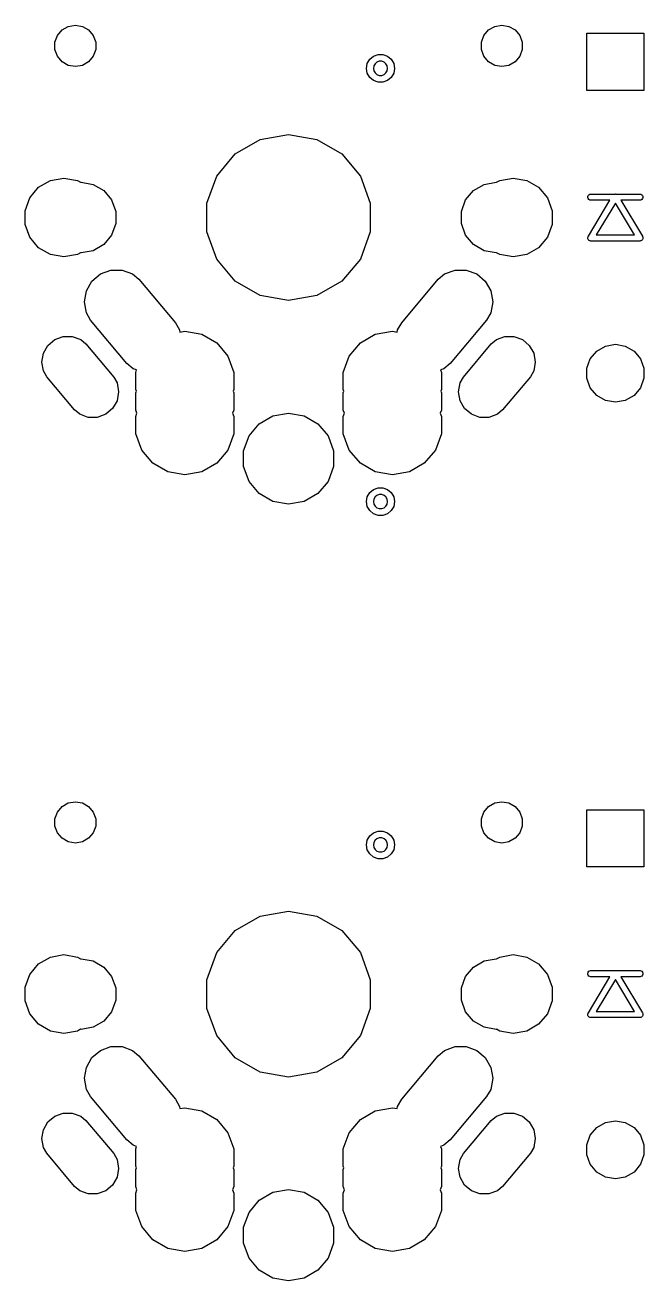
# Model space of a CAD drawing. Extents: x 61 to 195, y -144 to -65.
# Drawn here: x 120.55 to 135.7, y -96.02 to -65.29 of the extents above; entities that cross this region are included whole.
import ezdxf

# ---------------------------------------------------------------- set-up
doc = ezdxf.new("R2010")
doc.units = 0
doc.header["$MEASUREMENT"] = 0
doc.layers.add('BLACK', color=7, linetype='CONTINUOUS')

msp = doc.modelspace()

# ---------------------------------------------------------------- linework, layer by layer
at = {"layer": 'BLACK', "linetype": 'CONTINUOUS'}
for p, q in [((121.34, -65.5461), (121.454, -65.4111)), ((121.454, -65.4111), (121.606, -65.3229)), ((121.606, -65.3229), (121.78, -65.2923)), ((121.78, -65.2923), (121.954, -65.3229)), ((121.954, -65.3229), (122.106, -65.4111)), ((122.106, -65.4111), (122.22, -65.5461)), ((131.78, -65.5461), (131.894, -65.4111)), ((131.894, -65.4111), (132.046, -65.3229)), ((132.046, -65.3229), (132.22, -65.2923)), ((132.22, -65.2923), (132.394, -65.3229)), ((132.394, -65.3229), (132.546, -65.4111)), ((132.546, -65.4111), (132.66, -65.5461)), ((121.28, -65.7118), (121.34, -65.5461)), ((121.28, -65.8882), (121.28, -65.7118)), ((122.22, -65.5461), (122.28, -65.7118)), ((122.28, -65.7118), (122.28, -65.8882)), ((131.72, -65.7118), (131.78, -65.5461)), ((131.72, -65.8882), (131.72, -65.7118)), ((132.66, -65.5461), (132.72, -65.7118)), ((132.72, -65.7118), (132.72, -65.8882)), ((134.302, -66.8885), (134.302, -65.4915)), ((134.302, -65.4915), (135.698, -65.4915)), ((135.698, -65.4915), (135.698, -66.8885)), ((121.34, -66.0539), (121.28, -65.8882)), ((121.454, -66.1889), (121.34, -66.0539)), ((122.22, -66.0539), (122.106, -66.1889)), ((122.28, -65.8882), (122.22, -66.0539)), ((128.986, -66.1282), (129.077, -66.0512)), ((129.077, -66.0512), (129.19, -66.0102)), ((129.19, -66.0102), (129.31, -66.0102)), ((129.31, -66.0102), (129.422, -66.0512)), ((129.422, -66.0512), (129.514, -66.1282)), ((131.78, -66.0539), (131.72, -65.8882)), ((131.894, -66.1889), (131.78, -66.0539)), ((132.66, -66.0539), (132.546, -66.1889)), ((132.72, -65.8882), (132.66, -66.0539)), ((121.606, -66.2771), (121.454, -66.1889)), ((121.78, -66.3077), (121.606, -66.2771)), ((121.954, -66.2771), (121.78, -66.3077)), ((122.106, -66.1889), (121.954, -66.2771)), ((128.905, -66.35), (128.926, -66.232)), ((128.926, -66.468), (128.905, -66.35)), ((128.926, -66.232), (128.986, -66.1282)), ((129.086, -66.2901), (129.075, -66.35)), ((129.075, -66.35), (129.086, -66.4099)), ((129.116, -66.2375), (129.086, -66.2901)), ((129.162, -66.1984), (129.116, -66.2375)), ((129.22, -66.1777), (129.162, -66.1984)), ((129.28, -66.1777), (129.22, -66.1777)), ((129.338, -66.1984), (129.28, -66.1777)), ((129.384, -66.2375), (129.338, -66.1984)), ((129.414, -66.2901), (129.384, -66.2375)), ((129.425, -66.35), (129.414, -66.2901)), ((129.414, -66.4099), (129.425, -66.35)), ((129.514, -66.1282), (129.574, -66.232)), ((129.574, -66.232), (129.595, -66.35)), ((129.595, -66.35), (129.574, -66.468)), ((132.046, -66.2771), (131.894, -66.1889)), ((132.22, -66.3077), (132.046, -66.2771)), ((132.394, -66.2771), (132.22, -66.3077)), ((132.546, -66.1889), (132.394, -66.2771)), ((128.986, -66.5718), (128.926, -66.468)), ((129.077, -66.6488), (128.986, -66.5718)), ((129.19, -66.6898), (129.077, -66.6488)), ((129.086, -66.4099), (129.116, -66.4625)), ((129.116, -66.4625), (129.162, -66.5016)), ((129.162, -66.5016), (129.22, -66.5223)), ((129.22, -66.5223), (129.28, -66.5223)), ((129.28, -66.5223), (129.338, -66.5016)), ((129.422, -66.6488), (129.31, -66.6898)), ((129.338, -66.5016), (129.384, -66.4625)), ((129.384, -66.4625), (129.414, -66.4099)), ((129.514, -66.5718), (129.422, -66.6488)), ((129.574, -66.468), (129.514, -66.5718)), ((129.31, -66.6898), (129.19, -66.6898)), ((135.698, -66.8885), (134.302, -66.8885)), ((125.695, -68.4443), (126.305, -68.0916)), ((126.305, -68.0916), (127, -67.9691)), ((127, -67.9691), (127.695, -68.0916)), ((127.695, -68.0916), (128.305, -68.4443)), ((125.241, -68.9846), (125.695, -68.4443)), ((128.305, -68.4443), (128.759, -68.9846)), ((120.88, -69.261), (121.17, -69.0935)), ((121.17, -69.0935), (121.5, -69.0353)), ((121.5, -69.0353), (121.83, -69.0935)), ((121.83, -69.0935), (121.909, -69.1389)), ((125, -69.6473), (125.241, -68.9846)), ((128.759, -68.9846), (129, -69.6473)), ((132.091, -69.1389), (132.17, -69.0935)), ((132.17, -69.0935), (132.5, -69.0353)), ((132.5, -69.0353), (132.83, -69.0935)), ((132.83, -69.0935), (133.12, -69.261)), ((120.665, -69.5177), (120.88, -69.261)), ((121.909, -69.1389), (121.92, -69.1369)), ((121.92, -69.1369), (122.215, -69.1889)), ((122.215, -69.1889), (122.475, -69.3388)), ((122.475, -69.3388), (122.667, -69.5684)), ((131.333, -69.5684), (131.525, -69.3388)), ((131.525, -69.3388), (131.785, -69.1889)), ((131.785, -69.1889), (132.08, -69.1369)), ((132.08, -69.1369), (132.091, -69.1389)), ((133.12, -69.261), (133.335, -69.5177)), ((134.351, -69.4417), (134.374, -69.4284)), ((134.374, -69.4284), (134.393, -69.425)), ((134.393, -69.425), (134.993, -69.425)), ((134.993, -69.425), (134.999, -69.4239)), ((134.999, -69.4239), (135, -69.4241)), ((135, -69.4241), (135.001, -69.4239)), ((135.001, -69.4239), (135.007, -69.425)), ((135.007, -69.425), (135.607, -69.425)), ((135.607, -69.425), (135.626, -69.4284)), ((135.626, -69.4284), (135.649, -69.4417)), ((120.55, -69.8325), (120.665, -69.5177)), ((122.667, -69.5684), (122.77, -69.8501)), ((125, -70.3527), (125, -69.6473)), ((129, -69.6473), (129, -70.3527)), ((131.23, -69.8501), (131.333, -69.5684)), ((133.335, -69.5177), (133.45, -69.8325)), ((134.325, -69.4868), (134.334, -69.4619)), ((134.325, -69.5132), (134.325, -69.4868)), ((134.334, -69.5381), (134.325, -69.5132)), ((134.334, -69.4619), (134.351, -69.4417)), ((134.351, -69.5583), (134.334, -69.5381)), ((134.339, -70.4563), (134.868, -69.575)), ((134.374, -69.5716), (134.351, -69.5583)), ((134.393, -69.575), (134.374, -69.5716)), ((134.868, -69.575), (134.393, -69.575)), ((135, -69.6458), (134.532, -70.425)), ((135.468, -70.425), (135, -69.6458)), ((135.607, -69.575), (135.132, -69.575)), ((135.132, -69.575), (135.661, -70.4563)), ((135.626, -69.5716), (135.607, -69.575)), ((135.649, -69.5583), (135.626, -69.5716)), ((135.649, -69.4417), (135.666, -69.4619)), ((135.666, -69.5381), (135.649, -69.5583)), ((135.666, -69.4619), (135.675, -69.4868)), ((135.675, -69.5132), (135.666, -69.5381)), ((135.675, -69.4868), (135.675, -69.5132)), ((120.55, -70.1675), (120.55, -69.8325)), ((122.77, -69.8501), (122.77, -70.1499)), ((131.23, -70.1499), (131.23, -69.8501)), ((133.45, -69.8325), (133.45, -70.1675)), ((120.665, -70.4823), (120.55, -70.1675)), ((122.77, -70.1499), (122.667, -70.4316)), ((125.241, -71.0154), (125, -70.3527)), ((129, -70.3527), (128.759, -71.0154)), ((131.333, -70.4316), (131.23, -70.1499)), ((133.45, -70.1675), (133.335, -70.4823)), ((120.88, -70.739), (120.665, -70.4823)), ((122.475, -70.6612), (122.215, -70.8111)), ((122.667, -70.4316), (122.475, -70.6612)), ((131.525, -70.6612), (131.333, -70.4316)), ((131.785, -70.8111), (131.525, -70.6612)), ((133.335, -70.4823), (133.12, -70.739)), ((134.325, -70.4855), (134.33, -70.4738)), ((134.325, -70.4862), (134.325, -70.4855)), ((134.325, -70.4868), (134.325, -70.4862)), ((134.325, -70.4994), (134.325, -70.4868)), ((134.325, -70.512), (134.325, -70.4994)), ((134.325, -70.5126), (134.325, -70.512)), ((134.325, -70.5132), (134.325, -70.5126)), ((134.329, -70.5251), (134.325, -70.5132)), ((134.333, -70.537), (134.329, -70.5251)), ((134.33, -70.4738), (134.334, -70.4619)), ((134.334, -70.5375), (134.333, -70.537)), ((134.334, -70.4619), (134.339, -70.4563)), ((134.334, -70.5381), (134.334, -70.5375)), ((134.342, -70.5477), (134.334, -70.5381)), ((134.35, -70.5575), (134.342, -70.5477)), ((134.351, -70.5578), (134.35, -70.5575)), ((134.351, -70.5583), (134.351, -70.5578)), ((134.362, -70.5647), (134.351, -70.5583)), ((134.373, -70.5711), (134.362, -70.5647)), ((134.373, -70.5712), (134.373, -70.5711)), ((134.374, -70.5716), (134.373, -70.5712)), ((134.386, -70.5738), (134.374, -70.5716)), ((134.399, -70.5761), (134.386, -70.5738)), ((134.406, -70.575), (134.399, -70.5761)), ((135.594, -70.575), (134.406, -70.575)), ((134.532, -70.425), (135.468, -70.425)), ((135.601, -70.5761), (135.594, -70.575)), ((135.614, -70.5738), (135.601, -70.5761)), ((135.626, -70.5716), (135.614, -70.5738)), ((135.627, -70.5712), (135.626, -70.5716)), ((135.638, -70.5647), (135.627, -70.5711)), ((135.627, -70.5711), (135.627, -70.5712)), ((135.649, -70.5583), (135.638, -70.5647)), ((135.65, -70.5575), (135.649, -70.5578)), ((135.649, -70.5578), (135.649, -70.5583)), ((135.658, -70.5478), (135.65, -70.5575)), ((135.666, -70.5381), (135.658, -70.5478)), ((135.661, -70.4563), (135.666, -70.4619)), ((135.666, -70.4619), (135.67, -70.4738)), ((135.667, -70.537), (135.666, -70.5375)), ((135.666, -70.5375), (135.666, -70.5381)), ((135.671, -70.5251), (135.667, -70.537)), ((135.67, -70.4738), (135.675, -70.4855)), ((135.675, -70.5132), (135.671, -70.5251)), ((135.675, -70.4855), (135.675, -70.4862)), ((135.675, -70.4862), (135.675, -70.4868)), ((135.675, -70.4868), (135.675, -70.4994)), ((135.675, -70.4994), (135.675, -70.512)), ((135.675, -70.512), (135.675, -70.5126)), ((135.675, -70.5126), (135.675, -70.5132)), ((121.17, -70.9065), (120.88, -70.739)), ((121.5, -70.9647), (121.17, -70.9065)), ((121.83, -70.9065), (121.5, -70.9647)), ((121.909, -70.8611), (121.83, -70.9065)), ((121.92, -70.8631), (121.909, -70.8611)), ((122.215, -70.8111), (121.92, -70.8631)), ((132.08, -70.8631), (131.785, -70.8111)), ((132.091, -70.8611), (132.08, -70.8631)), ((132.17, -70.9065), (132.091, -70.8611)), ((132.5, -70.9647), (132.17, -70.9065)), ((132.83, -70.9065), (132.5, -70.9647)), ((133.12, -70.739), (132.83, -70.9065)), ((125.695, -71.5557), (125.241, -71.0154)), ((128.759, -71.0154), (128.305, -71.5557)), ((122.049, -71.7921), (122.185, -71.5554)), ((122.185, -71.5554), (122.395, -71.3797)), ((122.395, -71.3797), (122.652, -71.2862)), ((122.652, -71.2862), (122.925, -71.2862)), ((122.925, -71.2862), (123.182, -71.3797)), ((123.182, -71.3797), (123.338, -71.5111)), ((123.338, -71.5111), (124.229, -72.5726)), ((126.305, -71.9084), (125.695, -71.5557)), ((128.305, -71.5557), (127.695, -71.9084)), ((129.771, -72.5726), (130.662, -71.5111)), ((130.662, -71.5111), (130.818, -71.3797)), ((130.818, -71.3797), (131.075, -71.2862)), ((131.075, -71.2862), (131.348, -71.2862)), ((131.348, -71.2862), (131.605, -71.3797)), ((131.605, -71.3797), (131.815, -71.5554)), ((131.815, -71.5554), (131.951, -71.7921)), ((122.001, -72.0612), (122.049, -71.7921)), ((131.951, -71.7921), (131.999, -72.0612)), ((122.049, -72.3304), (122.001, -72.0612)), ((127, -72.0309), (126.305, -71.9084)), ((127.695, -71.9084), (127, -72.0309)), ((131.999, -72.0612), (131.951, -72.3304)), ((122.151, -72.5074), (122.049, -72.3304)), ((123.042, -73.5689), (122.151, -72.5074)), ((131.849, -72.5074), (130.958, -73.5689)), ((131.951, -72.3304), (131.849, -72.5074)), ((124.229, -72.5726), (124.331, -72.7496)), ((124.331, -72.7496), (124.341, -72.8025)), ((124.341, -72.8025), (124.46, -72.7815)), ((124.46, -72.7815), (124.877, -72.855)), ((129.123, -72.855), (129.54, -72.7815)), ((129.54, -72.7815), (129.659, -72.8025)), ((129.659, -72.8025), (129.669, -72.7496)), ((129.669, -72.7496), (129.771, -72.5726)), ((121.109, -73.1282), (121.277, -72.9865)), ((121.277, -72.9865), (121.484, -72.9111)), ((121.484, -72.9111), (121.705, -72.9111)), ((121.705, -72.9111), (121.912, -72.9865)), ((121.912, -72.9865), (122.038, -73.0925)), ((122.038, -73.0925), (122.719, -73.904)), ((124.877, -72.855), (125.243, -73.0666)), ((125.243, -73.0666), (125.515, -73.3907)), ((128.485, -73.3907), (128.757, -73.0666)), ((128.757, -73.0666), (129.123, -72.855)), ((131.281, -73.904), (131.962, -73.0925)), ((131.962, -73.0925), (132.088, -72.9865)), ((132.088, -72.9865), (132.295, -72.9111)), ((132.295, -72.9111), (132.516, -72.9111)), ((132.516, -72.9111), (132.723, -72.9865)), ((132.723, -72.9865), (132.891, -73.1282)), ((134.757, -73.1435), (135, -73.1007)), ((135, -73.1007), (135.243, -73.1435)), ((120.96, -73.5361), (120.998, -73.3191)), ((120.998, -73.3191), (121.109, -73.1282)), ((125.515, -73.3907), (125.66, -73.7884)), ((128.34, -73.7884), (128.485, -73.3907)), ((132.891, -73.1282), (133.002, -73.3191)), ((133.002, -73.3191), (133.04, -73.5361)), ((134.386, -73.4554), (134.544, -73.2667)), ((134.544, -73.2667), (134.757, -73.1435)), ((135.243, -73.1435), (135.456, -73.2667)), ((135.456, -73.2667), (135.614, -73.4554)), ((120.998, -73.7532), (120.96, -73.5361)), ((123.198, -73.7003), (123.042, -73.5689)), ((123.281, -73.7304), (123.198, -73.7003)), ((123.26, -73.7884), (123.281, -73.7304)), ((130.802, -73.7003), (130.719, -73.7304)), ((130.719, -73.7304), (130.74, -73.7884)), ((130.958, -73.5689), (130.802, -73.7003)), ((133.04, -73.5361), (133.002, -73.7532)), ((134.302, -73.6868), (134.386, -73.4554)), ((134.302, -73.9332), (134.302, -73.6868)), ((135.614, -73.4554), (135.698, -73.6868)), ((135.698, -73.6868), (135.698, -73.9332)), ((121.081, -73.896), (120.998, -73.7532)), ((121.762, -74.7075), (121.081, -73.896)), ((122.719, -73.904), (122.802, -74.0468)), ((123.26, -74.2116), (123.26, -73.7884)), ((125.66, -73.7884), (125.66, -74.2116)), ((128.34, -74.2116), (128.34, -73.7884)), ((130.74, -73.7884), (130.74, -74.2116)), ((131.198, -74.0468), (131.281, -73.904)), ((132.919, -73.896), (132.238, -74.7075)), ((133.002, -73.7532), (132.919, -73.896)), ((134.386, -74.1646), (134.302, -73.9332)), ((135.698, -73.9332), (135.614, -74.1646)), ((122.802, -74.0468), (122.84, -74.2639)), ((122.84, -74.2639), (122.802, -74.4809)), ((123.274, -74.25), (123.26, -74.2116)), ((123.26, -74.2884), (123.274, -74.25)), ((123.26, -74.7116), (123.26, -74.2884)), ((125.66, -74.2116), (125.646, -74.25)), ((125.646, -74.25), (125.66, -74.2884)), ((125.66, -74.2884), (125.66, -74.7116)), ((128.354, -74.25), (128.34, -74.2116)), ((128.34, -74.2884), (128.354, -74.25)), ((128.34, -74.7116), (128.34, -74.2884)), ((130.74, -74.2116), (130.726, -74.25)), ((130.726, -74.25), (130.74, -74.2884)), ((130.74, -74.2884), (130.74, -74.7116)), ((131.16, -74.2639), (131.198, -74.0468)), ((131.198, -74.4809), (131.16, -74.2639)), ((134.544, -74.3533), (134.386, -74.1646)), ((134.757, -74.4765), (134.544, -74.3533)), ((135.456, -74.3533), (135.243, -74.4765)), ((135.614, -74.1646), (135.456, -74.3533)), ((122.802, -74.4809), (122.691, -74.6718)), ((131.309, -74.6718), (131.198, -74.4809)), ((135, -74.5193), (134.757, -74.4765)), ((135.243, -74.4765), (135, -74.5193)), ((121.888, -74.8135), (121.762, -74.7075)), ((122.095, -74.8889), (121.888, -74.8135)), ((122.316, -74.8889), (122.095, -74.8889)), ((122.523, -74.8135), (122.316, -74.8889)), ((122.691, -74.6718), (122.523, -74.8135)), ((123.289, -74.79), (123.26, -74.7116)), ((123.26, -74.8684), (123.289, -74.79)), ((123.26, -75.2916), (123.26, -74.8684)), ((125.66, -74.7116), (125.631, -74.79)), ((125.631, -74.79), (125.66, -74.8684)), ((125.66, -74.8684), (125.66, -75.2916)), ((126.282, -75.0444), (126.618, -74.8504)), ((126.618, -74.8504), (127, -74.783)), ((127, -74.783), (127.382, -74.8504)), ((127.382, -74.8504), (127.718, -75.0444)), ((128.369, -74.79), (128.34, -74.7116)), ((128.34, -74.8684), (128.369, -74.79)), ((128.34, -75.2916), (128.34, -74.8684)), ((130.74, -74.7116), (130.711, -74.79)), ((130.711, -74.79), (130.74, -74.8684)), ((130.74, -74.8684), (130.74, -75.2916)), ((131.477, -74.8135), (131.309, -74.6718)), ((131.684, -74.8889), (131.477, -74.8135)), ((131.905, -74.8889), (131.684, -74.8889)), ((132.112, -74.8135), (131.905, -74.8889)), ((132.238, -74.7075), (132.112, -74.8135)), ((126.033, -75.3415), (126.282, -75.0444)), ((127.718, -75.0444), (127.967, -75.3415)), ((123.405, -75.6893), (123.26, -75.2916)), ((125.66, -75.2916), (125.515, -75.6893)), ((125.9, -75.706), (126.033, -75.3415)), ((127.967, -75.3415), (128.1, -75.706)), ((128.485, -75.6893), (128.34, -75.2916)), ((130.74, -75.2916), (130.595, -75.6893)), ((123.677, -76.0134), (123.405, -75.6893)), ((125.515, -75.6893), (125.243, -76.0134)), ((125.9, -76.094), (125.9, -75.706)), ((128.1, -75.706), (128.1, -76.094)), ((128.757, -76.0134), (128.485, -75.6893)), ((130.595, -75.6893), (130.323, -76.0134)), ((124.043, -76.225), (123.677, -76.0134)), ((125.243, -76.0134), (124.877, -76.225)), ((126.033, -76.4585), (125.9, -76.094)), ((128.1, -76.094), (127.967, -76.4585)), ((129.123, -76.225), (128.757, -76.0134)), ((130.323, -76.0134), (129.957, -76.225)), ((124.46, -76.2985), (124.043, -76.225)), ((124.877, -76.225), (124.46, -76.2985)), ((126.282, -76.7556), (126.033, -76.4585)), ((127.967, -76.4585), (127.718, -76.7556)), ((129.54, -76.2985), (129.123, -76.225)), ((129.957, -76.225), (129.54, -76.2985)), ((126.618, -76.9496), (126.282, -76.7556)), ((127.718, -76.7556), (127.382, -76.9496)), ((128.926, -76.832), (128.986, -76.7282)), ((128.986, -76.7282), (129.077, -76.6512)), ((129.077, -76.6512), (129.19, -76.6102)), ((129.162, -76.7984), (129.116, -76.8375)), ((129.22, -76.7777), (129.162, -76.7984)), ((129.19, -76.6102), (129.31, -76.6102)), ((129.28, -76.7777), (129.22, -76.7777)), ((129.338, -76.7984), (129.28, -76.7777)), ((129.31, -76.6102), (129.422, -76.6512)), ((129.384, -76.8375), (129.338, -76.7984)), ((129.422, -76.6512), (129.514, -76.7282)), ((129.514, -76.7282), (129.574, -76.832)), ((127, -77.017), (126.618, -76.9496)), ((127.382, -76.9496), (127, -77.017)), ((128.905, -76.95), (128.926, -76.832)), ((128.926, -77.068), (128.905, -76.95)), ((128.986, -77.1718), (128.926, -77.068)), ((129.086, -76.8901), (129.075, -76.95)), ((129.075, -76.95), (129.086, -77.0099)), ((129.116, -76.8375), (129.086, -76.8901)), ((129.086, -77.0099), (129.116, -77.0625)), ((129.116, -77.0625), (129.162, -77.1016)), ((129.162, -77.1016), (129.22, -77.1223)), ((129.28, -77.1223), (129.338, -77.1016)), ((129.338, -77.1016), (129.384, -77.0625)), ((129.414, -76.8901), (129.384, -76.8375)), ((129.384, -77.0625), (129.414, -77.0099)), ((129.425, -76.95), (129.414, -76.8901)), ((129.414, -77.0099), (129.425, -76.95)), ((129.574, -77.068), (129.514, -77.1718)), ((129.574, -76.832), (129.595, -76.95)), ((129.595, -76.95), (129.574, -77.068)), ((129.077, -77.2488), (128.986, -77.1718)), ((129.19, -77.2898), (129.077, -77.2488)), ((129.31, -77.2898), (129.19, -77.2898)), ((129.22, -77.1223), (129.28, -77.1223)), ((129.422, -77.2488), (129.31, -77.2898)), ((129.514, -77.1718), (129.422, -77.2488)), ((121.34, -84.5461), (121.454, -84.4111)), ((121.454, -84.4111), (121.606, -84.3229)), ((121.606, -84.3229), (121.78, -84.2923)), ((121.78, -84.2923), (121.954, -84.3229)), ((121.954, -84.3229), (122.106, -84.4111)), ((122.106, -84.4111), (122.22, -84.5461)), ((131.78, -84.5461), (131.894, -84.4111)), ((131.894, -84.4111), (132.046, -84.3229)), ((132.046, -84.3229), (132.22, -84.2923)), ((132.22, -84.2923), (132.394, -84.3229)), ((132.394, -84.3229), (132.546, -84.4111)), ((132.546, -84.4111), (132.66, -84.5461)), ((134.302, -85.8885), (134.302, -84.4915)), ((134.302, -84.4915), (135.698, -84.4915)), ((135.698, -84.4915), (135.698, -85.8885)), ((121.28, -84.7118), (121.34, -84.5461)), ((121.28, -84.8882), (121.28, -84.7118)), ((122.22, -84.5461), (122.28, -84.7118)), ((122.28, -84.7118), (122.28, -84.8882)), ((131.72, -84.7118), (131.78, -84.5461)), ((131.72, -84.8882), (131.72, -84.7118)), ((132.66, -84.5461), (132.72, -84.7118)), ((132.72, -84.7118), (132.72, -84.8882)), ((121.34, -85.0539), (121.28, -84.8882)), ((121.454, -85.1889), (121.34, -85.0539)), ((122.22, -85.0539), (122.106, -85.1889)), ((122.28, -84.8882), (122.22, -85.0539)), ((128.986, -85.1282), (129.077, -85.0512)), ((129.077, -85.0512), (129.19, -85.0102)), ((129.19, -85.0102), (129.31, -85.0102)), ((129.31, -85.0102), (129.422, -85.0512)), ((129.422, -85.0512), (129.514, -85.1282)), ((131.78, -85.0539), (131.72, -84.8882)), ((131.894, -85.1889), (131.78, -85.0539)), ((132.66, -85.0539), (132.546, -85.1889)), ((132.72, -84.8882), (132.66, -85.0539)), ((121.606, -85.2771), (121.454, -85.1889)), ((121.78, -85.3077), (121.606, -85.2771)), ((121.954, -85.2771), (121.78, -85.3077)), ((122.106, -85.1889), (121.954, -85.2771)), ((128.905, -85.35), (128.926, -85.232)), ((128.926, -85.468), (128.905, -85.35)), ((128.926, -85.232), (128.986, -85.1282)), ((129.086, -85.2901), (129.075, -85.35)), ((129.075, -85.35), (129.086, -85.4099)), ((129.116, -85.2375), (129.086, -85.2901)), ((129.086, -85.4099), (129.116, -85.4625)), ((129.162, -85.1984), (129.116, -85.2375)), ((129.22, -85.1777), (129.162, -85.1984)), ((129.28, -85.1777), (129.22, -85.1777)), ((129.338, -85.1984), (129.28, -85.1777)), ((129.384, -85.2375), (129.338, -85.1984)), ((129.414, -85.2901), (129.384, -85.2375)), ((129.384, -85.4625), (129.414, -85.4099)), ((129.425, -85.35), (129.414, -85.2901)), ((129.414, -85.4099), (129.425, -85.35)), ((129.514, -85.1282), (129.574, -85.232)), ((129.574, -85.232), (129.595, -85.35)), ((129.595, -85.35), (129.574, -85.468)), ((132.046, -85.2771), (131.894, -85.1889)), ((132.22, -85.3077), (132.046, -85.2771)), ((132.394, -85.2771), (132.22, -85.3077)), ((132.546, -85.1889), (132.394, -85.2771)), ((128.986, -85.5718), (128.926, -85.468)), ((129.077, -85.6488), (128.986, -85.5718)), ((129.19, -85.6898), (129.077, -85.6488)), ((129.116, -85.4625), (129.162, -85.5016)), ((129.162, -85.5016), (129.22, -85.5223)), ((129.31, -85.6898), (129.19, -85.6898)), ((129.22, -85.5223), (129.28, -85.5223)), ((129.28, -85.5223), (129.338, -85.5016)), ((129.422, -85.6488), (129.31, -85.6898)), ((129.338, -85.5016), (129.384, -85.4625)), ((129.514, -85.5718), (129.422, -85.6488)), ((129.574, -85.468), (129.514, -85.5718)), ((135.698, -85.8885), (134.302, -85.8885)), ((125.695, -87.4443), (126.305, -87.0916)), ((126.305, -87.0916), (127, -86.9691)), ((127, -86.9691), (127.695, -87.0916)), ((127.695, -87.0916), (128.305, -87.4443)), ((125.241, -87.9846), (125.695, -87.4443)), ((128.305, -87.4443), (128.759, -87.9846)), ((120.88, -88.261), (121.17, -88.0935)), ((121.17, -88.0935), (121.5, -88.0353)), ((121.5, -88.0353), (121.83, -88.0935)), ((121.83, -88.0935), (121.909, -88.1389)), ((121.909, -88.1389), (121.92, -88.1369)), ((121.92, -88.1369), (122.215, -88.1889)), ((125, -88.6473), (125.241, -87.9846)), ((128.759, -87.9846), (129, -88.6473)), ((131.785, -88.1889), (132.08, -88.1369)), ((132.08, -88.1369), (132.091, -88.1389)), ((132.091, -88.1389), (132.17, -88.0935)), ((132.17, -88.0935), (132.5, -88.0353)), ((132.5, -88.0353), (132.83, -88.0935)), ((132.83, -88.0935), (133.12, -88.261)), ((120.665, -88.5177), (120.88, -88.261)), ((122.215, -88.1889), (122.475, -88.3388)), ((122.475, -88.3388), (122.667, -88.5684)), ((131.333, -88.5684), (131.525, -88.3388)), ((131.525, -88.3388), (131.785, -88.1889)), ((133.12, -88.261), (133.335, -88.5177)), ((134.325, -88.4868), (134.334, -88.4619)), ((134.325, -88.5132), (134.325, -88.4868)), ((134.334, -88.4619), (134.351, -88.4417)), ((134.351, -88.4417), (134.374, -88.4284)), ((134.374, -88.4284), (134.393, -88.425)), ((134.393, -88.425), (134.993, -88.425)), ((134.993, -88.425), (134.999, -88.4239)), ((134.999, -88.4239), (135, -88.4241)), ((135, -88.4241), (135.001, -88.4239)), ((135.001, -88.4239), (135.007, -88.425)), ((135.007, -88.425), (135.607, -88.425)), ((135.607, -88.425), (135.626, -88.4284)), ((135.626, -88.4284), (135.649, -88.4417)), ((135.649, -88.4417), (135.666, -88.4619)), ((135.666, -88.4619), (135.675, -88.4868)), ((135.675, -88.4868), (135.675, -88.5132)), ((120.55, -88.8325), (120.665, -88.5177)), ((122.667, -88.5684), (122.77, -88.8501)), ((125, -89.3527), (125, -88.6473)), ((129, -88.6473), (129, -89.3527)), ((131.23, -88.8501), (131.333, -88.5684)), ((133.335, -88.5177), (133.45, -88.8325)), ((134.334, -88.5381), (134.325, -88.5132)), ((134.351, -88.5583), (134.334, -88.5381)), ((134.339, -89.4563), (134.868, -88.575)), ((134.374, -88.5716), (134.351, -88.5583)), ((134.393, -88.575), (134.374, -88.5716)), ((134.868, -88.575), (134.393, -88.575)), ((135, -88.6458), (134.532, -89.425)), ((135.468, -89.425), (135, -88.6458)), ((135.607, -88.575), (135.132, -88.575)), ((135.132, -88.575), (135.661, -89.4563)), ((135.626, -88.5716), (135.607, -88.575)), ((135.649, -88.5583), (135.626, -88.5716)), ((135.666, -88.5381), (135.649, -88.5583)), ((135.675, -88.5132), (135.666, -88.5381)), ((120.55, -89.1675), (120.55, -88.8325)), ((122.77, -88.8501), (122.77, -89.1499)), ((131.23, -89.1499), (131.23, -88.8501)), ((133.45, -88.8325), (133.45, -89.1675)), ((120.665, -89.4823), (120.55, -89.1675)), ((122.77, -89.1499), (122.667, -89.4316)), ((125.241, -90.0154), (125, -89.3527)), ((129, -89.3527), (128.759, -90.0154)), ((131.333, -89.4316), (131.23, -89.1499)), ((133.45, -89.1675), (133.335, -89.4823)), ((120.88, -89.739), (120.665, -89.4823)), ((122.475, -89.6612), (122.215, -89.8111)), ((122.667, -89.4316), (122.475, -89.6612)), ((131.525, -89.6612), (131.333, -89.4316)), ((131.785, -89.8111), (131.525, -89.6612)), ((133.335, -89.4823), (133.12, -89.739)), ((134.325, -89.4855), (134.33, -89.4738)), ((134.325, -89.4862), (134.325, -89.4855)), ((134.325, -89.4868), (134.325, -89.4862)), ((134.325, -89.4994), (134.325, -89.4868)), ((134.325, -89.512), (134.325, -89.4994)), ((134.325, -89.5126), (134.325, -89.512)), ((134.325, -89.5132), (134.325, -89.5126)), ((134.329, -89.5251), (134.325, -89.5132)), ((134.333, -89.537), (134.329, -89.5251)), ((134.33, -89.4738), (134.334, -89.4619)), ((134.334, -89.5375), (134.333, -89.537)), ((134.334, -89.4619), (134.339, -89.4563)), ((134.334, -89.5381), (134.334, -89.5375)), ((134.342, -89.5477), (134.334, -89.5381)), ((134.35, -89.5575), (134.342, -89.5477)), ((134.351, -89.5578), (134.35, -89.5575)), ((134.351, -89.5583), (134.351, -89.5578)), ((134.362, -89.5647), (134.351, -89.5583)), ((134.373, -89.5711), (134.362, -89.5647)), ((134.373, -89.5712), (134.373, -89.5711)), ((134.374, -89.5716), (134.373, -89.5712)), ((134.386, -89.5738), (134.374, -89.5716)), ((134.399, -89.5761), (134.386, -89.5738)), ((134.406, -89.575), (134.399, -89.5761)), ((135.594, -89.575), (134.406, -89.575)), ((134.532, -89.425), (135.468, -89.425)), ((135.601, -89.5761), (135.594, -89.575)), ((135.614, -89.5738), (135.601, -89.5761)), ((135.626, -89.5716), (135.614, -89.5738)), ((135.627, -89.5712), (135.626, -89.5716)), ((135.638, -89.5647), (135.627, -89.5711)), ((135.627, -89.5711), (135.627, -89.5712)), ((135.649, -89.5583), (135.638, -89.5647)), ((135.65, -89.5575), (135.649, -89.5578)), ((135.649, -89.5578), (135.649, -89.5583)), ((135.658, -89.5478), (135.65, -89.5575)), ((135.666, -89.5381), (135.658, -89.5478)), ((135.661, -89.4563), (135.666, -89.4619)), ((135.666, -89.4619), (135.67, -89.4738)), ((135.667, -89.537), (135.666, -89.5375)), ((135.666, -89.5375), (135.666, -89.5381)), ((135.671, -89.5251), (135.667, -89.537)), ((135.67, -89.4738), (135.675, -89.4855)), ((135.675, -89.5132), (135.671, -89.5251)), ((135.675, -89.4855), (135.675, -89.4862)), ((135.675, -89.4862), (135.675, -89.4868)), ((135.675, -89.4868), (135.675, -89.4994)), ((135.675, -89.4994), (135.675, -89.512)), ((135.675, -89.512), (135.675, -89.5126)), ((135.675, -89.5126), (135.675, -89.5132)), ((121.17, -89.9065), (120.88, -89.739)), ((121.5, -89.9647), (121.17, -89.9065)), ((121.83, -89.9065), (121.5, -89.9647)), ((121.909, -89.8611), (121.83, -89.9065)), ((121.92, -89.8631), (121.909, -89.8611)), ((122.215, -89.8111), (121.92, -89.8631)), ((125.695, -90.5557), (125.241, -90.0154)), ((128.759, -90.0154), (128.305, -90.5557)), ((132.08, -89.8631), (131.785, -89.8111)), ((132.091, -89.8611), (132.08, -89.8631)), ((132.17, -89.9065), (132.091, -89.8611)), ((132.5, -89.9647), (132.17, -89.9065)), ((132.83, -89.9065), (132.5, -89.9647)), ((133.12, -89.739), (132.83, -89.9065)), ((122.395, -90.3797), (122.652, -90.2862)), ((122.652, -90.2862), (122.925, -90.2862)), ((122.925, -90.2862), (123.182, -90.3797)), ((130.818, -90.3797), (131.075, -90.2862)), ((131.075, -90.2862), (131.348, -90.2862)), ((131.348, -90.2862), (131.605, -90.3797)), ((122.049, -90.7921), (122.185, -90.5554)), ((122.185, -90.5554), (122.395, -90.3797)), ((123.182, -90.3797), (123.338, -90.5111)), ((123.338, -90.5111), (124.229, -91.5726)), ((126.305, -90.9084), (125.695, -90.5557)), ((128.305, -90.5557), (127.695, -90.9084)), ((129.771, -91.5726), (130.662, -90.5111)), ((130.662, -90.5111), (130.818, -90.3797)), ((131.605, -90.3797), (131.815, -90.5554)), ((131.815, -90.5554), (131.951, -90.7921)), ((122.001, -91.0612), (122.049, -90.7921)), ((127, -91.0309), (126.305, -90.9084)), ((127.695, -90.9084), (127, -91.0309)), ((131.951, -90.7921), (131.999, -91.0612)), ((122.049, -91.3304), (122.001, -91.0612)), ((131.999, -91.0612), (131.951, -91.3304)), ((122.151, -91.5074), (122.049, -91.3304)), ((123.042, -92.5689), (122.151, -91.5074)), ((131.849, -91.5074), (130.958, -92.5689)), ((131.951, -91.3304), (131.849, -91.5074)), ((124.229, -91.5726), (124.331, -91.7496)), ((124.331, -91.7496), (124.341, -91.8025)), ((124.341, -91.8025), (124.46, -91.7815)), ((124.46, -91.7815), (124.877, -91.855)), ((124.877, -91.855), (125.243, -92.0666)), ((128.757, -92.0666), (129.123, -91.855)), ((129.123, -91.855), (129.54, -91.7815)), ((129.54, -91.7815), (129.659, -91.8025)), ((129.659, -91.8025), (129.669, -91.7496)), ((129.669, -91.7496), (129.771, -91.5726)), ((120.998, -92.3191), (121.109, -92.1282)), ((121.109, -92.1282), (121.277, -91.9865)), ((121.277, -91.9865), (121.484, -91.9111)), ((121.484, -91.9111), (121.705, -91.9111)), ((121.705, -91.9111), (121.912, -91.9865)), ((121.912, -91.9865), (122.038, -92.0925)), ((122.038, -92.0925), (122.719, -92.904)), ((125.243, -92.0666), (125.515, -92.3907)), ((128.485, -92.3907), (128.757, -92.0666)), ((131.281, -92.904), (131.962, -92.0925)), ((131.962, -92.0925), (132.088, -91.9865)), ((132.088, -91.9865), (132.295, -91.9111)), ((132.295, -91.9111), (132.516, -91.9111)), ((132.516, -91.9111), (132.723, -91.9865)), ((132.723, -91.9865), (132.891, -92.1282)), ((132.891, -92.1282), (133.002, -92.3191)), ((134.544, -92.2667), (134.757, -92.1435)), ((134.757, -92.1435), (135, -92.1007)), ((135, -92.1007), (135.243, -92.1435)), ((135.243, -92.1435), (135.456, -92.2667)), ((120.96, -92.5361), (120.998, -92.3191)), ((125.515, -92.3907), (125.66, -92.7884)), ((128.34, -92.7884), (128.485, -92.3907)), ((133.002, -92.3191), (133.04, -92.5361)), ((134.302, -92.6868), (134.386, -92.4554)), ((134.386, -92.4554), (134.544, -92.2667)), ((135.456, -92.2667), (135.614, -92.4554)), ((135.614, -92.4554), (135.698, -92.6868)), ((120.998, -92.7532), (120.96, -92.5361)), ((121.081, -92.896), (120.998, -92.7532)), ((123.198, -92.7003), (123.042, -92.5689)), ((123.281, -92.7304), (123.198, -92.7003)), ((123.26, -92.7884), (123.281, -92.7304)), ((123.26, -93.2116), (123.26, -92.7884)), ((125.66, -92.7884), (125.66, -93.2116)), ((128.34, -93.2116), (128.34, -92.7884)), ((130.802, -92.7003), (130.719, -92.7304)), ((130.719, -92.7304), (130.74, -92.7884)), ((130.74, -92.7884), (130.74, -93.2116)), ((130.958, -92.5689), (130.802, -92.7003)), ((133.002, -92.7532), (132.919, -92.896)), ((133.04, -92.5361), (133.002, -92.7532)), ((134.302, -92.9332), (134.302, -92.6868)), ((135.698, -92.6868), (135.698, -92.9332)), ((121.762, -93.7075), (121.081, -92.896)), ((122.719, -92.904), (122.802, -93.0468)), ((122.802, -93.0468), (122.84, -93.2639)), ((131.16, -93.2639), (131.198, -93.0468)), ((131.198, -93.0468), (131.281, -92.904)), ((132.919, -92.896), (132.238, -93.7075)), ((134.386, -93.1646), (134.302, -92.9332)), ((135.698, -92.9332), (135.614, -93.1646)), ((122.84, -93.2639), (122.802, -93.4809)), ((123.274, -93.25), (123.26, -93.2116)), ((123.26, -93.2884), (123.274, -93.25)), ((123.26, -93.7116), (123.26, -93.2884)), ((125.66, -93.2116), (125.646, -93.25)), ((125.646, -93.25), (125.66, -93.2884)), ((125.66, -93.2884), (125.66, -93.7116)), ((128.354, -93.25), (128.34, -93.2116)), ((128.34, -93.2884), (128.354, -93.25)), ((128.34, -93.7116), (128.34, -93.2884)), ((130.74, -93.2116), (130.726, -93.25)), ((130.726, -93.25), (130.74, -93.2884)), ((130.74, -93.2884), (130.74, -93.7116)), ((131.198, -93.4809), (131.16, -93.2639)), ((134.544, -93.3533), (134.386, -93.1646)), ((134.757, -93.4765), (134.544, -93.3533)), ((135.456, -93.3533), (135.243, -93.4765)), ((135.614, -93.1646), (135.456, -93.3533)), ((121.888, -93.8135), (121.762, -93.7075)), ((122.691, -93.6718), (122.523, -93.8135)), ((122.802, -93.4809), (122.691, -93.6718)), ((131.309, -93.6718), (131.198, -93.4809)), ((131.477, -93.8135), (131.309, -93.6718)), ((132.238, -93.7075), (132.112, -93.8135)), ((135, -93.5193), (134.757, -93.4765)), ((135.243, -93.4765), (135, -93.5193)), ((122.095, -93.8889), (121.888, -93.8135)), ((122.316, -93.8889), (122.095, -93.8889)), ((122.523, -93.8135), (122.316, -93.8889)), ((123.289, -93.79), (123.26, -93.7116)), ((123.26, -93.8684), (123.289, -93.79)), ((123.26, -94.2916), (123.26, -93.8684)), ((125.66, -93.7116), (125.631, -93.79)), ((125.631, -93.79), (125.66, -93.8684)), ((125.66, -93.8684), (125.66, -94.2916)), ((126.282, -94.0444), (126.618, -93.8504)), ((126.618, -93.8504), (127, -93.783)), ((127, -93.783), (127.382, -93.8504)), ((127.382, -93.8504), (127.718, -94.0444)), ((128.369, -93.79), (128.34, -93.7116)), ((128.34, -93.8684), (128.369, -93.79)), ((128.34, -94.2916), (128.34, -93.8684)), ((130.74, -93.7116), (130.711, -93.79)), ((130.711, -93.79), (130.74, -93.8684)), ((130.74, -93.8684), (130.74, -94.2916)), ((131.684, -93.8889), (131.477, -93.8135)), ((131.905, -93.8889), (131.684, -93.8889)), ((132.112, -93.8135), (131.905, -93.8889)), ((123.405, -94.6893), (123.26, -94.2916)), ((125.66, -94.2916), (125.515, -94.6893)), ((126.033, -94.3415), (126.282, -94.0444)), ((127.718, -94.0444), (127.967, -94.3415)), ((128.485, -94.6893), (128.34, -94.2916)), ((130.74, -94.2916), (130.595, -94.6893)), ((125.9, -94.706), (126.033, -94.3415)), ((127.967, -94.3415), (128.1, -94.706)), ((123.677, -95.0134), (123.405, -94.6893)), ((125.515, -94.6893), (125.243, -95.0134)), ((125.9, -95.094), (125.9, -94.706)), ((128.1, -94.706), (128.1, -95.094)), ((128.757, -95.0134), (128.485, -94.6893)), ((130.595, -94.6893), (130.323, -95.0134)), ((124.043, -95.225), (123.677, -95.0134)), ((124.46, -95.2985), (124.043, -95.225)), ((124.877, -95.225), (124.46, -95.2985)), ((125.243, -95.0134), (124.877, -95.225)), ((126.033, -95.4585), (125.9, -95.094)), ((128.1, -95.094), (127.967, -95.4585)), ((129.123, -95.225), (128.757, -95.0134)), ((129.54, -95.2985), (129.123, -95.225)), ((129.957, -95.225), (129.54, -95.2985)), ((130.323, -95.0134), (129.957, -95.225)), ((126.282, -95.7556), (126.033, -95.4585)), ((127.967, -95.4585), (127.718, -95.7556)), ((126.618, -95.9496), (126.282, -95.7556)), ((127.718, -95.7556), (127.382, -95.9496)), ((127, -96.017), (126.618, -95.9496)), ((127.382, -95.9496), (127, -96.017))]:
    msp.add_line(p, q, dxfattribs=at)

doc.saveas('drawing.dxf')
